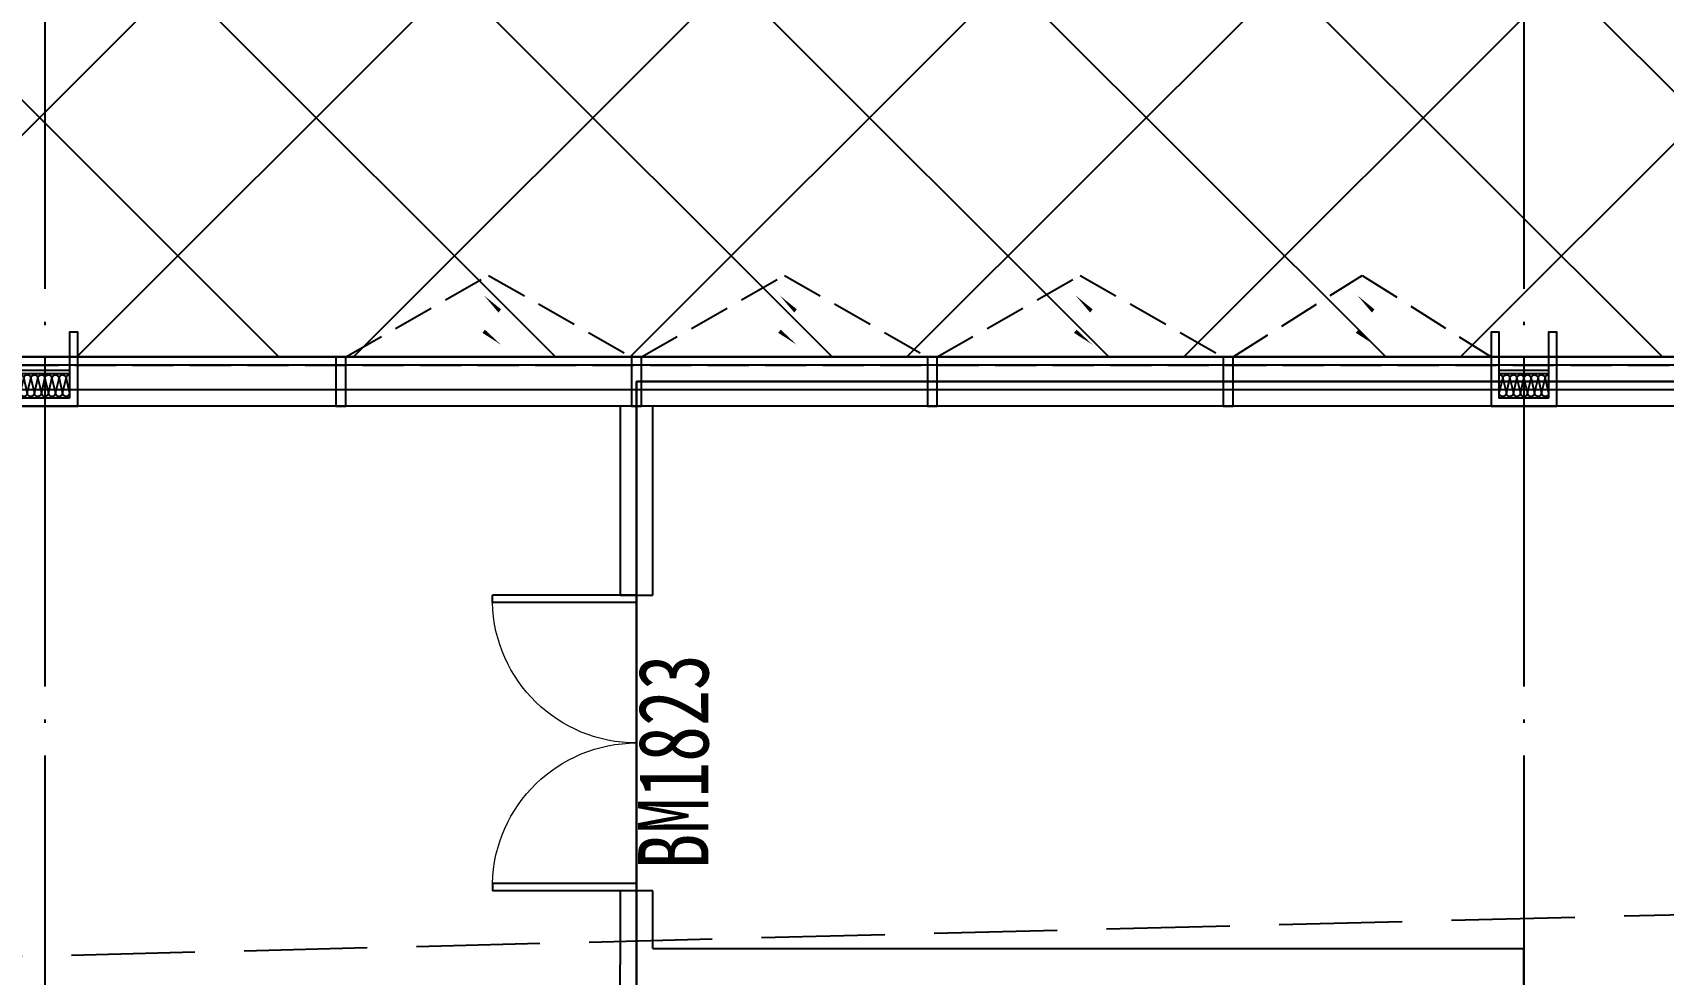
# Model space of a CAD drawing. Extents: x -233336 to 840473, y -28113 to 330904.
# Drawn here: x 722308 to 732232, y 104233 to 109965 of the extents above; entities that cross this region are included whole.
import ezdxf
from ezdxf.xclip import XClip

# ---------------------------------------------------------------- set-up
doc = ezdxf.new("R2010")
doc.units = 0
doc.header["$LTSCALE"] = 1000
doc.header["$XCLIPFRAME"] = 2
for name, pattern in [('104-14# 核心筒$0$DOTE', [2.4200000000000004, 2, -0.2, 0.02, -0.2]), ('14#楼幕墙$0$DASH', [0.35, 0.25, -0.1]), ('X-104 14#平面$0$$0$DASH', [0.35, 0.25, -0.1]), ('X-104 14#平面$0$109 3#平面$0$DASH', [0.35, 0.25, -0.1])]:
    doc.linetypes.add(name, pattern=pattern)
doc.layers.get('0').update_dxf_attribs({"linetype": 'CONTINUOUS'})
doc.layers.get('Defpoints').update_dxf_attribs({"linetype": 'CONTINUOUS'})
for name, color, linetype in [('104-14# 核心筒$0$A_AXIS-轴线', 8, '104-14# 核心筒$0$DOTE'), ('14#楼幕墙$0$A-C_玻璃幕墙', 8, 'CONTINUOUS'), ('14#楼幕墙$0$A-C_窗', 8, 'CONTINUOUS'), ('X-104 14#平面$0$02-TEXT_门窗', 9, 'CONTINUOUS'), ('X-104 14#平面$0$A-C_玻璃幕墙', 8, 'CONTINUOUS'), ('X-104 14#平面$0$A-C_门', 8, 'CONTINUOUS'), ('X-104 14#平面$0$A-SUR_吊顶', 8, 'CONTINUOUS'), ('X-104 14#平面$0$A-TECH_结构', 8, 'CONTINUOUS'), ('X-104 14#平面$0$A_STR-砌块墙', 7, 'CONTINUOUS')]:
    doc.layers.add(name, color=color, linetype=linetype)
doc.layers.add('X-104 14#平面$0$000套内', color=8, linetype='CONTINUOUS', lineweight=30)
doc.layers.add('X-104 14#平面$0$04-不打印_辅助线', color=8, linetype='CONTINUOUS', plot=False)
doc.layers.add('X-104 14#平面$0$降板', color=8, linetype='CONTINUOUS', plot=False)
doc.styles.add('X-104 14#平面$0$_TCH_WINDOW', font='STXIHEI.TTF', dxfattribs={"width": 0.75, "height": 3.5})

# ---------------------------------------------------------------- blocks, each defined once
blk = doc.blocks.new('14#楼幕墙$0$A$C678332E3')
blk.add_lwpolyline([(7.275957614183426e-12, 0.0007863993378123268), (60.00000000000728, 0.0007863992941565812), (60.00000000000728, 300.0007863993524), (-7.275957614183426e-12, 300.0007863991923)], close=True)
blk = doc.blocks.new('14#楼幕墙$0$$LinePat$岩棉板')
at = {"color": 0}
for p, q in [((0, -17), (12, -67)), ((12, -67), (24, -17))]:
    blk.add_line(p, q, dxfattribs=at)
for centre, start, end in [((12, -17), 0, 180), ((0, -67), 270, 0), ((24, -67), 180, 270)]:
    blk.add_arc(centre, 12, start, end, dxfattribs=at)
at = {"layer": 'Defpoints'}
blk.add_point((0, 0.1482380209345138), dxfattribs=at)
at = {"layer": 'Defpoints', "color": 0}
blk.add_point((24, -84), dxfattribs=at)
blk = doc.blocks.new('*U155')
blk.add_lwpolyline([(299.9999999999677, 0), (0, 0), (0, 150), (299.9999999999677, 150)], close=True)
at = {"color": 8, "xscale": -1.785714284225998, "yscale": 1.782568518697715, "zscale": 1.782568518697715, "rotation": 180}
for p in [(0, 3.673940397441664e-14), (42.85714285713829, 3.149091769235711e-14), (85.71428571427651, 2.62424314102976e-14), (128.5714285714147, 2.099394512823808e-14), (171.428571428553, 1.574545884617856e-14), (214.2857142856912, 1.049697256411904e-14), (257.1428571428295, 5.24848628205952e-15)]:
    blk.add_blockref('14#楼幕墙$0$$LinePat$岩棉板', p, dxfattribs=at)
blk = doc.blocks.new('14#楼幕墙$0$A$C07E80D9E')
blk.add_lwpolyline([(-349.9999999999418, -49.99999999994179), (-50, -49.99999999994179), (-50, -450), (0, -450), (0, 0), (-400, 0), (-400, -450), (-350, -450)], close=True)
for points in [[(-50.00000000005821, -200), (-350.0000000000582, -199.9999999999418)], [(-50.00000000005821, -220), (-350.0000000000582, -219.9999999999418)]]:
    blk.add_lwpolyline(points)
at = {"layer": '14#楼幕墙$0$A-C_玻璃幕墙', "rotation": 180}
blk.add_blockref('*U155', (-50, -49.99999999994179), dxfattribs=at)
blk = doc.blocks.new('14#楼幕墙$0$A$C09283E46')
for name, p, rotation in [('14#楼幕墙$0$A$C07E80D9E', (-7346.735553048435, 22751.47202936889), 177.5000000000001), ('14#楼幕墙$0$A$C678332E3', (-5378.610590834571, 22665.54105060833), 357.5000000000006), ('14#楼幕墙$0$A$C678332E3', (-3580.323791987234, 22587.02615335112), 357.5000000000006), ('14#楼幕墙$0$A$C678332E3', (-1782.036993139845, 22508.51125609351), 357.5000000000006), ('14#楼幕墙$0$A$C678332E3', (16.24980570745538, 22429.99635883595), 357.5000000000006), ('14#楼幕墙$0$A$C07E80D9E', (1644.698441188193, 22358.89754308104), 177.5000000000001)]:
    blk.add_blockref(name, p, dxfattribs=dict(rotation=rotation))
blk = doc.blocks.new('14#楼幕墙$0$A$C22714246')
at = {"linetype": '14#楼幕墙$0$DASH'}
blk.add_lwpolyline([(1739.999969230092, 496.5212216843502), (869.9999692300771, -9.81875928118825e-06), (-3.076995199080557e-05, 496.5212216843211)], dxfattribs=at)
at = {"layer": '14#楼幕墙$0$A-C_玻璃幕墙', "color": 1}
blk.add_lwpolyline([(898.6297535989434, 122.1585967662031, 0, 25.00000000000001, 0), (802.3107689418684, 216.5145030634012, 0, 0, 0), (900.4951676391502, 340.0901859556889, 25.00000000000001, 0, 0), (795.7256132897892, 422.1585967661849, 0, 0, 0)], format="xyseb", dxfattribs=at)
blk = doc.blocks.new('14#楼幕墙$0$ccc')
at = {"linetype": '14#楼幕墙$0$DASH'}
blk.add_lwpolyline([(1569.999969230033, 496.521221684292), (784.9999692300335, -9.81875928118825e-06), (-3.076995199080557e-05, 496.5212216843211)], dxfattribs=at)
at = {"layer": '14#楼幕墙$0$A-C_玻璃幕墙', "color": 1}
blk.add_lwpolyline([(813.6510702907253, 122.1535989031836, 0, 25.00000000000001, 0), (717.3485525541037, 216.5263117820723, 0, 0, 0), (815.5545141692273, 340.0848592528491, 25.00000000000001, 0, 0), (710.7992826556874, 422.1715514877287, 0, 0, 0)], format="xyseb", dxfattribs=at)
blk = doc.blocks.new('14#楼幕墙')
at = {"layer": '14#楼幕墙$0$A-C_玻璃幕墙'}
for p, q in [((86987.1578240295, 110599.9999999996), (8392.156701472675, 110599.9999999997)), ((37829.9999999998, 110549.9999999996), (30629.9999999998, 110549.9999999999)), ((44969.99999999965, 110549.9999999996), (37829.99999999983, 110549.9999999996)), ((37829.9999999998, 110399.9999999996), (30629.9999999998, 110399.9999999999)), ((44969.99999999968, 110399.9999999996), (37829.99999999983, 110399.9999999996)), ((37829.99999999979, 110299.9999999996), (30629.99999999979, 110299.9999999999)), ((44969.99999999968, 110299.9999999996), (37829.99999999983, 110299.9999999996))]:
    blk.add_line(p, q, dxfattribs=at)
at = {"layer": '14#楼幕墙$0$A-C_玻璃幕墙', "rotation": 2.499999999999448}
blk.add_blockref('14#楼幕墙$0$A$C09283E46', (40532.14836028576, 87890.64243464704), dxfattribs=at)
at = {"layer": '14#楼幕墙$0$A-C_窗'}
for name, p, rotation in [('14#楼幕墙$0$A$C22714246', (35969.99996922986, 111096.5212216834), 180), ('14#楼幕墙$0$A$C22714246', (37769.99996922986, 111096.5212216834), 180), ('14#楼幕墙$0$A$C22714246', (39569.99996922986, 111096.5212216834), 180), ('14#楼幕墙$0$ccc', (41199.99996922995, 111096.5212216831), 180.0000000000018)]:
    blk.add_blockref(name, p, dxfattribs=dict(at, rotation=rotation))
blk = doc.blocks.new('104-14# 核心筒')
at = {"layer": '104-14# 核心筒$0$A_AXIS-轴线'}
for p, q in [((32399.99999999997, 139633.6034567634), (32399.99999999997, 80554.87603027455)), ((41399.99999999997, 139633.6034567634), (41399.99999999997, 80554.87603027455))]:
    blk.add_line(p, q, dxfattribs=at)
blk = doc.blocks.new('X-104 14#平面$0$$DorLib2D$00000002')
for p, q in [((-0.5, -5.684341886080802e-17), (-0.5000000000000007, 0.4875)), ((-0.4750000000000007, 0.4875), (-0.5000000000000007, 0.4875)), ((-0.475, -2.842170943040401e-17), (-0.4750000000000007, 0.4875)), ((0.475, -2.842170943040401e-17), (0.4750000000000007, 0.4875)), ((0.4750000000000007, 0.4875), (0.5000000000000007, 0.4875)), ((0.5, -5.684341886080802e-17), (0.5000000000000007, 0.4875)), ((-0.5, -5.684341886080802e-17), (-0.475, -2.842170943040401e-17)), ((0.5, -5.684341886080802e-17), (0.475, -2.842170943040401e-17))]:
    blk.add_line(p, q)
at = {"lineweight": 13}
for centre, start, end in [((-0.4875, -4.263256414560601e-17), 0, 88.53071641864632), ((0.4875, -4.263256414560601e-17), 91.4692835813537, 180)]:
    blk.add_arc(centre, 0.4875, start, end, dxfattribs=at)
blk = doc.blocks.new('X-104 14#平面')
at = {"layer": 'X-104 14#平面$0$降板'}
h = blk.add_hatch(dxfattribs=at)
h.set_pattern_fill('ANSI37', color=256, scale=750)
h.set_pattern_definition([(45, (0, 0), (-841.899011350233, 841.8990113502332), []), (135, (0, 0), (-841.8990113502332, -841.899011350233), [])])
h.paths.add_polyline_path([(95249.99439836384, 109400), (95249.97442416727, 114400), (95049.99999999999, 114400), (95049.99999999999, 115200), (95303.6923662333, 115200), (96797.25843999804, 120568.2576236715), (96604.61490493678, 120621.8566173229), (96819.05274264162, 121392.5812203819), (85624.23492983058, 124507.2856014031), (87140.32530144624, 129956.3604282067), (83582.28268477364, 130946.3108921646), (66456.44020624572, 115399.9999999996), (609.3479388095147, 115399.9999999996), (8.305181960313348, 112572.3161490422), (4215.036143927024, 111678.1478798956), (1409.824859932502, 98484.07974285426), (6940.317956737912, 97308.56270618839), (8660.203836247994, 105400), (8599.69457988927, 105400), (8599.69457988927, 106200), (14199.99999999997, 106200), (14199.99999999997, 110599.9999999995), (86750.04368622611, 110599.9999999994), (86750.04368622608, 109399.9999989442)])
at = {"layer": 'X-104 14#平面$0$000套内'}
blk.add_lwpolyline([(23449.99999997408, 85694.67682755846), (23449.99999999808, 95599.99999999985), (26549.99999998094, 95599.99999999968), (26549.99999997618, 96799.9999999899), (32299.99999999985, 96800.00000001008), (32299.99999999984, 96700.00000000025), (41499.99999999997, 96700.00000000006), (41500.00000000015, 105700.0002015422), (36000.00000000017, 105700.0002015423), (36000.0000000002, 110450), (50399.99999999997, 110450), (50399.99999999997, 96800), (59399.99999999997, 96800), (59399.99999999997, 85343.10946673286), (40022.32293229448, 84342.9421127645), (40355.11795355842, 86432.77021739141), (23449.99999997408, 85694.67682755846)], close=True, dxfattribs=at)
at = {"layer": 'X-104 14#平面$0$04-不打印_辅助线'}
blk.add_lwpolyline([(95249.99439836384, 109400), (95249.97442416727, 114400), (95049.99999999999, 114400), (95049.99999999999, 115200), (95303.6923662333, 115200), (96797.25843999804, 120568.2576236715), (96604.61490493678, 120621.8566173229), (96819.05274264162, 121392.5812203819), (85624.23492983058, 124507.2856014031), (87140.32530144624, 129956.3604282067), (83582.28268477364, 130946.3108921646), (66456.44020624572, 115399.9999999996), (609.3479388095147, 115399.9999999996), (8.305181960313348, 112572.3161490422), (4215.036143927024, 111678.1478798956), (1409.824859932502, 98484.07974285426), (6940.317956737912, 97308.56270618839), (8660.203836247994, 105400), (8599.69457988927, 105400), (8599.69457988927, 106200), (14199.99999999997, 106200), (14199.99999999997, 110599.9999999995), (86750.04368622611, 110599.9999999994), (86750.04368622608, 109399.9999989442)], close=True, dxfattribs=at)
at = {"layer": 'X-104 14#平面$0$A-C_玻璃幕墙'}
blk.add_lwpolyline([(109062.2997438211, 84667.94074080253), (119297.2665000916, 99814.45758777062), (117562.9201825401, 100200.4808272824), (120741.8233233915, 127894.6188579022), (99426.9326968505, 133825.0368551086), (92631.18221932121, 109399.999999016), (86987.15782403138, 109399.9999990161), (86987.15782402952, 110599.9999999996), (8392.15670147269, 110599.9999999997), (5688.685492552122, 97881.16795012268), (-2733.630565145086, 99671.38649158386), (-6009.784946604501, 84258.29193613474), (40178.09042498183, 86274.91607383944), (39845.06021254258, 84183.61105670841), (83845.58715884441, 86452.54050794916)], close=True, dxfattribs=at)
at = {"layer": 'X-104 14#平面$0$A-SUR_吊顶', "linetype": 'X-104 14#平面$0$109 3#平面$0$DASH', "ltscale": 3}
blk.add_lwpolyline([(82466.90836727232, 86681.84620377094), (83499.79861224869, 89365.87986974466), (52926.63138341473, 88084.69072820139), (53490.98456484219, 90739.76369792261), (17309.27508788827, 90108.2096097883), (22065.35061267077, 106694.6160909118), (62738.31854365818, 107720.0106630568), (62307.51460251805, 106691.2327791137), (92309.43478519798, 108057.0529401743)], dxfattribs=at)
at = {"layer": 'X-104 14#平面$0$A-TECH_结构', "linetype": 'X-104 14#平面$0$$0$DASH'}
blk.add_lwpolyline([(1461.779545681447, 98728.50751441758), (5727.1972880494, 97821.86498555094), (8432.64590313263, 110549.9999999997), (86937.15782402958, 110549.9999999996), (86937.15782403146, 109349.9999990161), (92677.37209178743, 109349.999999016)], dxfattribs=at)
at = {"layer": 'X-104 14#平面$0$A_STR-砌块墙'}
for p, q in [((35900.00000000025, 110299.9999999996), (35900.00000000017, 109150.0000000005)), ((36100.00000000025, 110299.9999999996), (35900.00000000025, 110299.9999999996)), ((36100.00000000017, 109150.0000000005), (36100.00000000025, 110299.9999999996)), ((35900.00000000017, 109150.0000000005), (36100.00000000017, 109150.0000000005)), ((36100.0000000001, 107350.0000000005), (35900.00000000011, 107350.0000000005)), ((35900.00000000011, 107350.0000000005), (35900.00000000013, 106900)), ((36100.00000000012, 107000), (36100.0000000001, 107350.0000000005)), ((36100.00000000012, 107000), (41399.99999999964, 107000)), ((41399.99999999997, 106200), (41399.99999999964, 107000)), ((35900.0000000002, 105600.0002015422), (35900.00000000013, 106900))]:
    blk.add_line(p, q, dxfattribs=at)
ref = blk.add_blockref('104-14# 核心筒', (0, 0))
XClip(ref).set_block_clipping_path([(-38664.36238214614, -25499.99999999997), (139216.5485069363, 330900)])
blk.add_blockref('14#楼幕墙', (1.455191522836685e-11, -5.093170329928398e-11))
at = {"layer": 'X-104 14#平面$0$A-C_门'}
ref = blk.add_blockref('X-104 14#平面$0$$DorLib2D$00000002', (36000.00000000017, 108250.0000000005), dxfattribs=dict(at, xscale=-1800, yscale=1800, zscale=200, rotation=89.99999999999805))
ref.add_attrib('A', 'BM1823', (36437.49999999999, 107480.1241812232), dxfattribs={"layer": 'X-104 14#平面$0$02-TEXT_门窗', "height": 428.1386462882095, "rotation": 89.99999999999805, "style": 'X-104 14#平面$0$_TCH_WINDOW', "width": 0.75})

msp = doc.modelspace()

# ---------------------------------------------------------------- block references
msp.add_blockref('X-104 14#平面', (689983.3886033548, -2608.854815126397))

doc.saveas('drawing.dxf')
